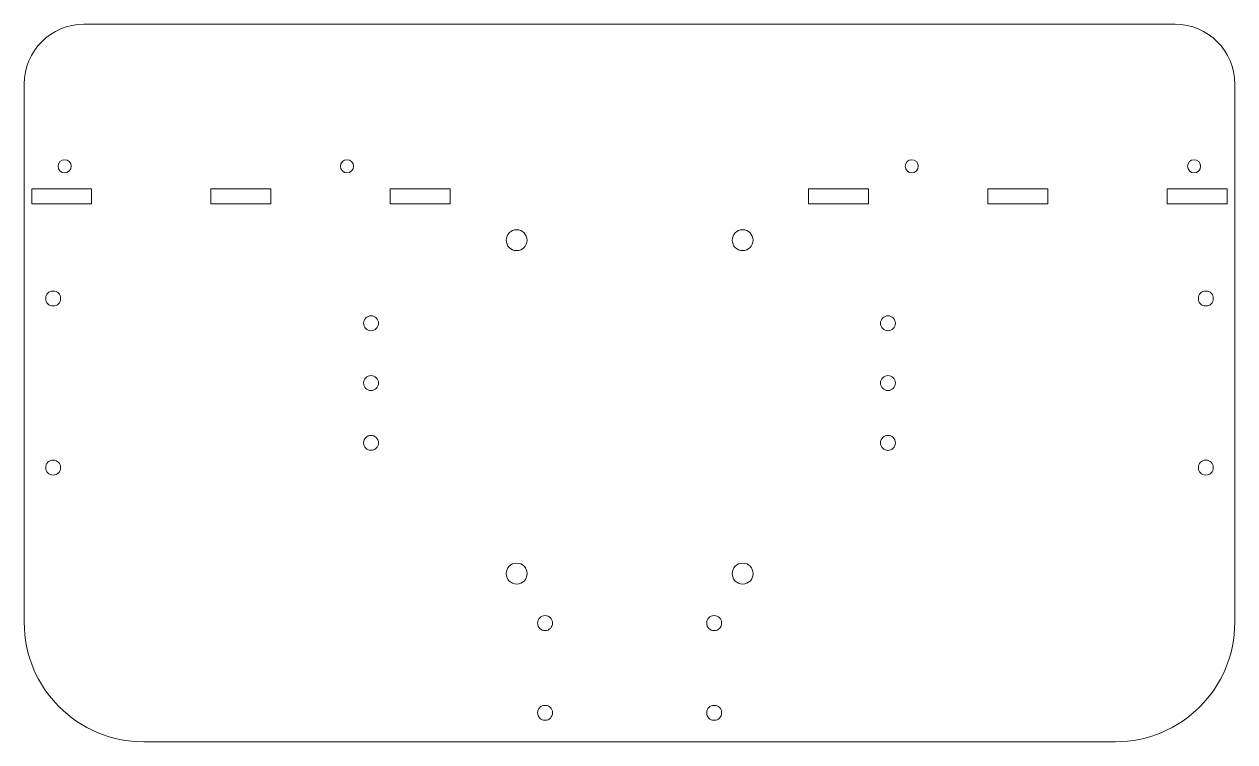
# Model space of a CAD drawing. Header units: millimetres. Extents: x 0 to 514, y 0 to 305.
import ezdxf

# ---------------------------------------------------------------- set-up
doc = ezdxf.new("R2010")
doc.units = ezdxf.units.MM

msp = doc.modelspace()

# ---------------------------------------------------------------- linework, layer by layer
at = {"color": 7, "linetype": 'Continuous', "lineweight": 15}
for p, q in [((489.08, 304.8), (25.4, 304.8)), ((0, 279.4), (0, 50.8)), ((514.48, 50.8), (514.48, 279.4)), ((28.58, 234.92), (3.18, 234.92)), ((3.18, 234.92), (3.18, 228.57)), ((28.58, 228.57), (28.58, 234.92)), ((104.78, 234.92), (79.38, 234.92)), ((79.38, 234.92), (79.38, 228.57)), ((104.78, 228.57), (104.78, 234.92)), ((180.98, 234.92), (155.58, 234.92)), ((155.58, 234.92), (155.58, 228.57)), ((180.98, 228.57), (180.98, 234.92)), ((358.78, 234.92), (333.38, 234.92)), ((333.38, 234.92), (333.38, 228.57)), ((358.78, 228.57), (358.78, 234.92)), ((434.98, 234.92), (409.58, 234.92)), ((409.58, 234.92), (409.58, 228.57)), ((434.98, 228.57), (434.98, 234.92)), ((511.18, 234.92), (485.78, 234.92)), ((485.78, 234.92), (485.78, 228.57)), ((511.18, 228.57), (511.18, 234.92)), ((3.18, 228.57), (28.58, 228.57)), ((79.38, 228.57), (104.78, 228.57)), ((155.58, 228.57), (180.98, 228.57)), ((333.38, 228.57), (358.78, 228.57)), ((409.58, 228.57), (434.98, 228.57)), ((485.78, 228.57), (511.18, 228.57)), ((50.8, 0), (463.68, 0))]:
    msp.add_line(p, q, dxfattribs=at)
for centre, radius in [((17.18, 244.45), 2.79), ((137.18, 244.45), 2.79), ((377.18, 244.45), 2.79), ((497.18, 244.45), 2.79), ((209.28, 213.06), 4.44), ((305.33, 213.06), 4.44), ((12.3, 188.29), 3.18), ((502.17, 188.29), 3.18), ((147.4, 177.77), 3.17), ((367.08, 177.77), 3.17), ((147.4, 152.37), 3.17), ((367.08, 152.37), 3.18), ((147.4, 126.97), 3.17), ((367.08, 126.97), 3.18), ((12.3, 116.46), 3.17), ((502.17, 116.46), 3.18), ((209.28, 71.43), 4.45), ((305.33, 71.43), 4.45), ((221.38, 50.4), 3.17), ((293.22, 50.4), 3.17), ((221.38, 12.3), 3.17), ((293.22, 12.3), 3.17)]:
    msp.add_circle(centre, radius, dxfattribs=at)
for centre, radius, start, end in [((25.4, 279.4), 25.4, 90, 180), ((489.08, 279.4), 25.4, 0, 90), ((50.8, 50.8), 50.8, 180, 270), ((463.68, 50.8), 50.8, 270, 0)]:
    msp.add_arc(centre, radius, start, end, dxfattribs=at)

doc.saveas('drawing.dxf')
